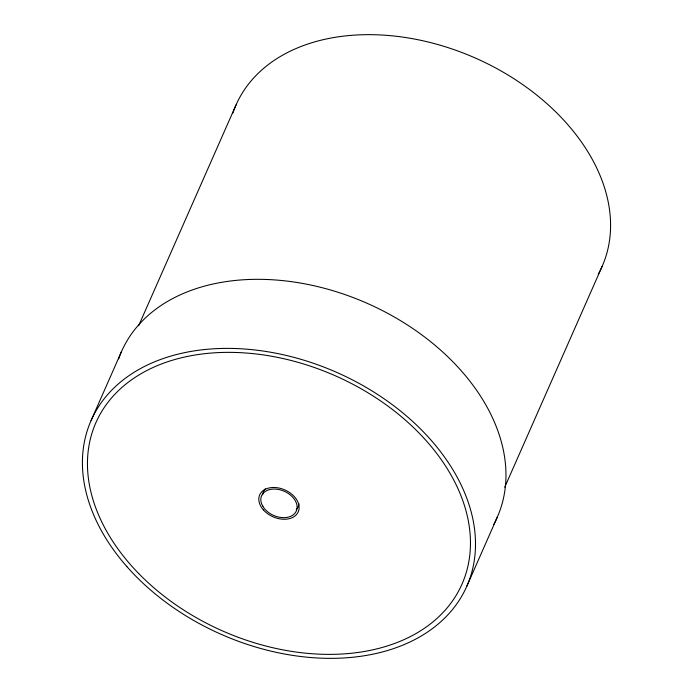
<?xml version="1.0" encoding="UTF-8"?>
<svg xmlns="http://www.w3.org/2000/svg" width="693" height="693" viewBox="0 0 693 693"><rect width="100%" height="100%" fill="white"/><g stroke="black" fill="none" stroke-linecap="round" stroke-linejoin="round"><path stroke-width="1.04" d="M91.095 420.512L121.552 351.438M138.643 325.745L236.036 104.92M504.738 487.205L602.13 266.389M466.822 586.226L497.288 517.16M232.865 113.098A200.06 139.475 23.8 0 1 475.372 58.047A200.06 139.475 23.8 0 1 598.232 274.246M298.908 503.62A18.954 13.21 23.8 0 1 296.257 509.641M262.664 494.819A18.954 13.21 23.8 0 1 265.315 488.808M118.624 358.879A205.327 143.148 23.8 0 1 367.186 303.326A205.327 143.148 23.8 0 1 493.771 524.341M262.803 506.046L261.789 504.287A18.954 13.21 23.8 0 1 280.942 490.055A18.954 13.21 23.8 0 1 294.43 513.782A18.954 13.21 23.8 0 1 263.799 507.804L262.803 506.046M138.687 573.518A200.06 139.475 23.8 0 0 462.006 584.104A200.06 139.475 23.8 0 0 236.174 352.486A200.06 139.475 23.8 0 0 138.687 573.518M126.88 566.605A205.327 143.148 23.8 0 0 462.829 594.291A205.327 143.148 23.8 0 0 247.167 349.211A205.327 143.148 23.8 0 0 126.88 566.605M263.357 509.849A21.059 14.683 23.8 0 0 297.817 512.69A21.059 14.683 23.8 0 0 275.693 487.56A21.059 14.683 23.8 0 0 263.357 509.849"/></g></svg>
